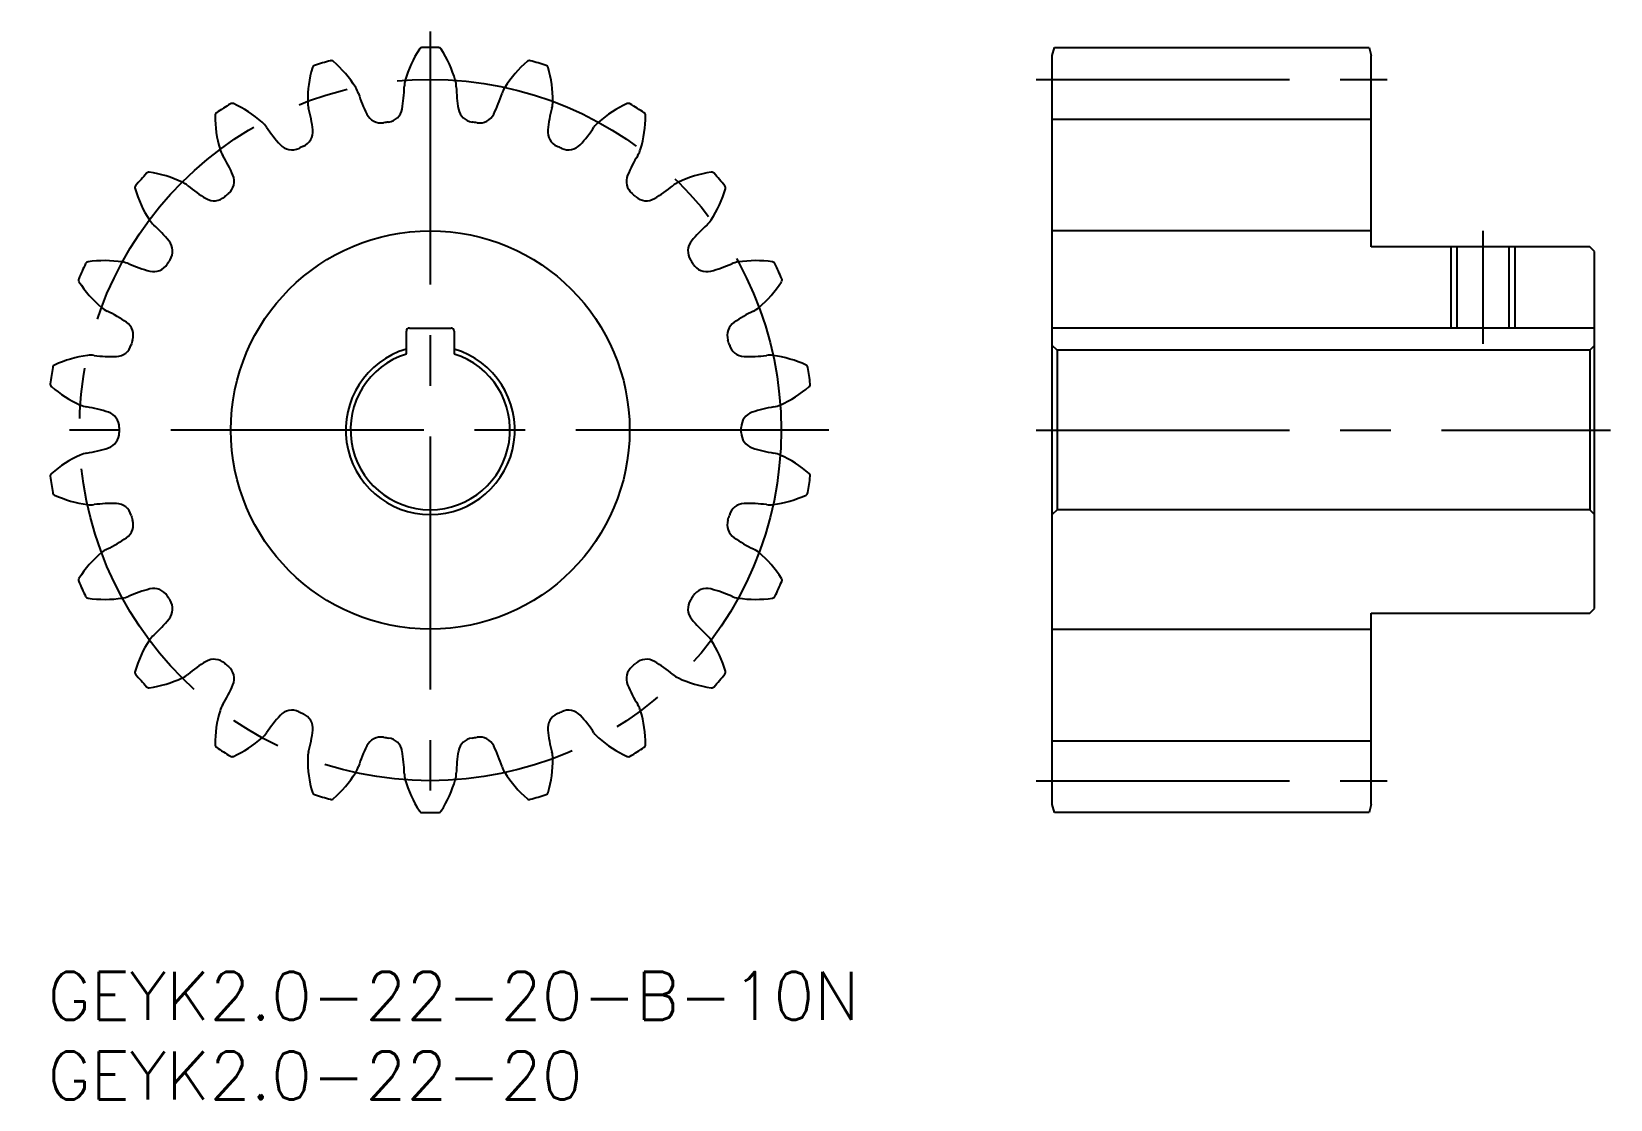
# Model space of a CAD drawing. Extents: x -1 to 98, y -8 to 59.
import ezdxf

# ---------------------------------------------------------------- set-up
doc = ezdxf.new("R2010")
doc.units = 0
doc.header["$LTSCALE"] = 0.5
doc.linetypes.add('CENTER', pattern=[50.8, 31.75, -6.35, 6.35, -6.35])
for name, color, linetype in [('MSM_CENTER', 1, 'CENTER'), ('MSM_CONTINUOUS', 7, 'CONTINUOUS'), ('MSM_NARROW', 5, 'CONTINUOUS'), ('MSM_PART_NUMBER', 7, 'CONTINUOUS')]:
    doc.layers.add(name, color=color, linetype=linetype)
doc.styles.get("Standard").update_dxf_attribs({"font": 'txt.shx', "height": 1, "bigfont": 'bigfont.shx'})

# ---------------------------------------------------------------- blocks, each defined once
blk = doc.blocks.new('*U3')
at = {"layer": 'MSM_PART_NUMBER'}
blk.add_text('GEYK2.0-22-20', height=3, dxfattribs=at).set_placement((0, -8))
blk = doc.blocks.new('*U4')
at = {"layer": 'MSM_PART_NUMBER'}
blk.add_text('GEYK2.0-22-20-B-10N', height=3, dxfattribs=at).set_placement((0, -3))

msp = doc.modelspace()

# ---------------------------------------------------------------- linework, layer by layer
at = {"layer": 'MSM_CENTER'}
for p, q in [((24, 59), (24, 9)), ((62, 56), (84, 56)), ((90, 46.5), (90, 39.4)), ((49, 34), (-1, 34)), ((62, 34), (98, 34)), ((62, 12), (84, 12))]:
    msp.add_line(p, q, dxfattribs=at)
msp.add_circle((24, 34), 22, dxfattribs=at)
at = {"layer": 'MSM_CONTINUOUS'}
for p, q in [((63, 57.5), (63.134, 58)), ((63, 10.5), (63, 57.5)), ((63.134, 58), (82.866, 58)), ((82.866, 58), (83, 57.5)), ((83, 45.5), (83, 57.5)), ((63, 53.5), (83, 53.5)), ((83, 46.5), (63, 46.5)), ((96.7, 45.5), (83, 45.5)), ((88.379, 45.5), (88.379, 40.4)), ((91.621, 45.5), (91.621, 40.4)), ((97, 45.2), (96.7, 45.5)), ((97, 22.8), (97, 45.2)), ((22.5, 38.77), (22.5, 40.2)), ((22.7, 40.4), (25.3, 40.4)), ((25.5, 40.2), (25.5, 38.77)), ((97, 40.4), (63, 40.4)), ((63.3, 39), (63, 39.3)), ((96.7, 39), (63.3, 39)), ((63.3, 39), (63.3, 29)), ((97, 39.3), (96.7, 39)), ((96.7, 39), (96.7, 29)), ((63.3, 29), (63, 28.7)), ((96.7, 29), (63.3, 29)), ((97, 28.7), (96.7, 29)), ((96.7, 22.5), (97, 22.8)), ((83, 10.5), (83, 22.5)), ((83, 22.5), (96.7, 22.5)), ((63, 21.5), (83, 21.5)), ((63, 14.5), (83, 14.5)), ((63.134, 10), (63, 10.5)), ((82.866, 10), (63.134, 10)), ((83, 10.5), (82.866, 10))]:
    msp.add_line(p, q, dxfattribs=at)
msp.add_circle((24, 34), 12.5, dxfattribs=at)
for centre, radius, start, end in [((29.483, 53.934), 7.333, 147.234, 164.09091), ((23.485, 57.794), 0.2, 91.24073, 147.234), ((24, 34), 24, 88.75927, 91.24073), ((24.515, 57.794), 0.2, 32.766, 88.75927), ((18.517, 53.934), 7.333, 15.90909, 32.766), ((23.645, 54.671), 7.333, 163.59763, 180.45455), ((16.802, 56.685), 0.2, 107.60437, 163.59763), ((24, 34), 24, 105.12291, 107.60437), ((17.791, 56.976), 0.2, 49.12964, 105.12291), ((13.123, 51.582), 7.333, 32.27273, 49.12964), ((34.877, 51.582), 7.333, 130.87036, 147.72727), ((30.209, 56.976), 0.2, 74.87709, 130.87036), ((24, 34), 24, 72.39563, 74.87709), ((31.198, 56.685), 0.2, 16.40237, 72.39563), ((24.355, 54.671), 7.333, 359.54545, 16.40237), ((17.944, 54.626), 1.632, 17.40193, 32.27273), ((13.57, 55.686), 8.8, 349.87538, 358.96171), ((24, 55.497), 1.632, 164.09091, 178.96171), ((24, 55.497), 1.632, 1.03829, 15.90909), ((34.43, 55.686), 8.8, 181.03829, 190.12462), ((30.056, 54.626), 1.632, 147.72727, 162.59807), ((24, 34), 24, 121.48654, 123.968), ((11.569, 54.296), 0.2, 65.49324, 121.48654), ((8.61, 47.805), 7.333, 48.63636, 65.49328), ((17.944, 54.626), 1.632, 180.45454, 195.32534), ((27.898, 57.746), 8.8, 197.40193, 206.48825), ((20.102, 57.746), 8.8, 333.51175, 342.59807), ((30.056, 54.626), 1.632, 344.67466, 359.54546), ((39.39, 47.805), 7.333, 114.50672, 131.36364), ((36.431, 54.296), 0.2, 58.51346, 114.50672), ((24, 34), 24, 56.032, 58.51346), ((10.702, 53.739), 0.2, 123.968, 179.96127), ((17.836, 53.734), 7.333, 179.96127, 196.81818), ((7.883, 51.869), 8.8, 6.23902, 15.32534), ((20.917, 54.267), 1, 206.48825, 278.64952), ((21.248, 54.314), 1, 277.71412, 349.87538), ((26.752, 54.314), 1, 190.12462, 262.28589), ((27.083, 54.267), 1, 261.35046, 333.51176), ((40.117, 51.869), 8.8, 164.67466, 173.76098), ((30.164, 53.734), 7.333, 343.18182, 0.03873), ((37.298, 53.739), 0.2, 0.03873, 56.032), ((12.378, 52.084), 1.632, 33.76557, 48.63636), ((21.05, 57.882), 8.8, 213.76557, 222.85189), ((15.636, 52.716), 1, 294.07776, 6.23902), ((24, 34), 19.5, 97.71411, 98.64952), ((24, 34), 19.5, 81.35048, 82.28589), ((32.364, 52.716), 1, 173.76098, 245.92225), ((26.95, 57.882), 8.8, 317.14811, 326.23443), ((35.622, 52.084), 1.632, 131.36364, 146.23443), ((12.378, 52.084), 1.632, 196.81818, 211.68898), ((15.332, 52.577), 1, 222.85189, 295.01316), ((24, 34), 19.5, 114.07775, 115.01316), ((24, 34), 19.5, 64.98684, 65.92225), ((32.668, 52.577), 1, 244.98683, 317.14812), ((35.622, 52.084), 1.632, 328.31102, 343.18182), ((3.501, 46.604), 8.8, 22.60265, 31.68898), ((44.499, 46.604), 8.8, 148.31102, 157.39735), ((24, 34), 24, 137.85018, 140.33164), ((6.355, 49.972), 0.2, 81.85691, 137.85018), ((5.344, 42.91), 7.333, 65, 81.85691), ((7.754, 48.077), 1.632, 50.1292, 65), ((10.702, 49.602), 1, 310.44139, 22.60265), ((37.298, 49.602), 1, 157.39735, 229.55861), ((40.246, 48.077), 1.632, 115, 129.8708), ((42.656, 42.91), 7.333, 98.14309, 115), ((41.645, 49.972), 0.2, 42.14982, 98.14309), ((24, 34), 24, 39.66836, 42.14982), ((5.68, 49.193), 0.2, 140.33164, 196.32491), ((12.526, 51.198), 7.333, 196.32491, 213.18182), ((14.441, 56.084), 8.8, 230.1292, 239.21553), ((10.449, 49.383), 1, 239.21553, 311.3768), ((24, 34), 19.5, 130.44139, 131.3768), ((24, 34), 19.5, 48.6232, 49.55861), ((37.551, 49.383), 1, 228.62319, 300.78448), ((33.559, 56.084), 8.8, 300.78447, 309.8708), ((35.474, 51.198), 7.333, 326.81818, 343.67509), ((42.32, 49.193), 0.2, 343.67509, 39.66836), ((7.754, 48.077), 1.632, 213.18182, 228.05262), ((0.781, 40.318), 8.8, 38.96629, 48.05262), ((47.219, 40.318), 8.8, 131.94738, 141.03371), ((40.246, 48.077), 1.632, 311.94738, 326.81818), ((6.845, 45.224), 1, 326.80501, 38.96629), ((41.155, 45.224), 1, 141.03371, 213.19498), ((2.57, 44.353), 0.2, 98.22051, 154.21381), ((3.59, 37.293), 7.333, 81.36364, 98.22055), ((24, 34), 19.5, 146.80502, 147.74043), ((24, 34), 19.5, 32.25957, 33.19498), ((44.41, 37.293), 7.333, 81.77945, 98.63636), ((45.43, 44.353), 0.2, 25.78619, 81.77945), ((24, 34), 24, 154.21381, 156.69528), ((4.446, 42.93), 1.632, 66.49284, 81.36364), ((8.607, 52.496), 8.8, 246.49284, 255.57916), ((6.664, 44.942), 1, 255.57916, 327.74043), ((41.336, 44.942), 1, 212.25956, 284.42085), ((39.393, 52.496), 8.8, 284.42084, 293.50716), ((43.554, 42.93), 1.632, 98.63636, 113.50716), ((24, 34), 24, 23.30472, 25.78619), ((2.142, 43.416), 0.2, 156.69528, 212.68854), ((8.145, 47.268), 7.333, 212.68854, 229.54545), ((39.855, 47.268), 7.333, 310.45455, 327.31146), ((45.858, 43.416), 0.2, 327.31146, 23.30472), ((4.446, 42.93), 1.632, 229.54545, 244.41625), ((43.554, 42.93), 1.632, 295.58375, 310.45455), ((-0.059, 33.521), 8.8, 55.32993, 64.41625), ((4.378, 39.936), 1, 343.16865, 55.32994), ((43.622, 39.936), 1, 124.67007, 196.83134), ((48.059, 33.521), 8.8, 115.58375, 124.67007), ((24, 34), 19.5, 163.16866, 164.10407), ((22.7, 40.2), 0.2, 90, 180), ((25.3, 40.2), 0.2, 0, 90), ((24, 34), 19.5, 15.89593, 16.83134), ((3.489, 31.41), 7.333, 97.72727, 114.58419), ((2.722, 37.059), 1.632, 82.85648, 97.72727), ((4.019, 47.41), 8.8, 262.85647, 271.9428), ((4.284, 39.615), 1, 271.9428, 344.10407), ((24, 34), 5.3, 106.44046, 73.55954), ((24, 34), 5, 107.4576, 72.5424), ((43.716, 39.615), 1, 195.89592, 268.05721), ((43.981, 47.41), 8.8, 268.0572, 277.14353), ((45.278, 37.059), 1.632, 82.27273, 97.14352), ((44.511, 31.41), 7.333, 65.41581, 82.27273), ((24, 34), 24, 170.57745, 173.05891), ((0.521, 37.896), 0.2, 114.58419, 170.57745), ((47.479, 37.896), 0.2, 9.42255, 65.41581), ((24, 34), 24, 6.94109, 9.42255), ((0.374, 36.876), 0.2, 173.05891, 229.05218), ((5.049, 42.264), 7.333, 229.05218, 245.90909), ((42.951, 42.264), 7.333, 294.09091, 310.94782), ((47.626, 36.876), 0.2, 310.94782, 6.94109), ((2.722, 37.059), 1.632, 245.90909, 260.77989), ((1.051, 26.762), 8.8, 71.69357, 80.77989), ((3.501, 34.167), 1, 359.53229, 71.69358), ((44.499, 34.167), 1, 108.30644, 180.4677), ((46.949, 26.762), 8.8, 99.22011, 108.30644), ((45.278, 37.059), 1.632, 279.22011, 294.09091), ((3.501, 33.833), 1, 288.30644, 0.4677), ((24, 34), 19.5, 179.5323, 180.4677), ((24, 34), 19.5, 359.5323, 0.4677), ((44.499, 33.833), 1, 179.53228, 251.69358), ((1.051, 41.238), 8.8, 279.22011, 288.30644), ((46.949, 41.238), 8.8, 251.69357, 260.77989), ((5.049, 25.736), 7.333, 114.09091, 130.94782), ((2.722, 30.941), 1.632, 99.22011, 114.09091), ((45.278, 30.941), 1.632, 65.90909, 80.77989), ((42.951, 25.736), 7.333, 49.05218, 65.90909), ((0.374, 31.124), 0.2, 130.94782, 186.94109), ((24, 34), 24, 186.94109, 189.42255), ((24, 34), 24, 350.57745, 353.05891), ((47.626, 31.124), 0.2, 353.05891, 49.05218), ((0.521, 30.104), 0.2, 189.42255, 245.41581), ((3.489, 36.59), 7.333, 245.41581, 262.27273), ((44.511, 36.59), 7.333, 277.72727, 294.58419), ((47.479, 30.104), 0.2, 294.58419, 350.57745), ((2.722, 30.941), 1.632, 262.27273, 277.14352), ((4.019, 20.59), 8.8, 88.0572, 97.14353), ((4.284, 28.385), 1, 15.89592, 88.05721), ((43.716, 28.385), 1, 91.9428, 164.10407), ((43.981, 20.59), 8.8, 82.85647, 91.9428), ((45.278, 30.941), 1.632, 262.85648, 277.72727), ((4.378, 28.064), 1, 304.67007, 16.83134), ((24, 34), 19.5, 195.89593, 196.83134), ((43.622, 28.064), 1, 163.16865, 235.32994), ((24, 34), 19.5, 343.16866, 344.10407), ((-0.059, 34.479), 8.8, 295.58375, 304.67007), ((48.059, 34.479), 8.8, 235.32993, 244.41625), ((8.145, 20.732), 7.333, 130.45455, 147.31146), ((4.446, 25.07), 1.632, 115.58375, 130.45455), ((43.554, 25.07), 1.632, 49.54545, 64.41625), ((39.855, 20.732), 7.333, 32.68854, 49.54545), ((2.142, 24.584), 0.2, 147.31146, 203.30472), ((24, 34), 24, 203.30472, 205.78619), ((8.607, 15.504), 8.8, 104.42084, 113.50716), ((6.664, 23.058), 1, 32.25956, 104.42085), ((41.336, 23.058), 1, 75.57916, 147.74043), ((39.393, 15.504), 8.8, 66.49284, 75.57916), ((24, 34), 24, 334.21381, 336.69528), ((45.858, 24.584), 0.2, 336.69528, 32.68854), ((2.57, 23.647), 0.2, 205.78619, 261.77945), ((3.59, 30.707), 7.333, 261.77945, 278.63636), ((4.446, 25.07), 1.632, 278.63636, 293.50716), ((24, 34), 19.5, 212.25957, 213.19498), ((6.845, 22.776), 1, 321.03371, 33.19498), ((41.155, 22.776), 1, 146.80501, 218.9663), ((24, 34), 19.5, 326.80502, 327.74043), ((43.554, 25.07), 1.632, 246.49284, 261.36364), ((44.41, 30.707), 7.333, 261.36364, 278.22055), ((45.43, 23.647), 0.2, 278.22055, 334.21381), ((0.781, 27.682), 8.8, 311.94738, 321.03371), ((47.219, 27.682), 8.8, 218.96629, 228.05262), ((12.526, 16.802), 7.333, 146.81818, 163.6751), ((7.754, 19.923), 1.632, 131.94738, 146.81818), ((40.246, 19.923), 1.632, 33.18182, 48.05262), ((35.474, 16.802), 7.333, 16.32491, 33.18182), ((5.68, 18.807), 0.2, 163.67513, 219.66836), ((14.441, 11.916), 8.8, 120.78447, 129.8708), ((10.449, 18.617), 1, 48.62319, 120.78448), ((24, 34), 19.5, 228.6232, 229.55861), ((10.702, 18.398), 1, 337.39735, 49.55861), ((37.298, 18.398), 1, 130.44138, 202.60266), ((24, 34), 19.5, 310.44139, 311.3768), ((37.551, 18.617), 1, 59.21553, 131.3768), ((33.559, 11.916), 8.8, 50.1292, 59.21553), ((42.32, 18.807), 0.2, 320.33164, 16.32491), ((24, 34), 24, 219.66836, 222.14982), ((6.355, 18.028), 0.2, 222.14982, 278.14309), ((5.344, 25.09), 7.333, 278.14309, 295), ((7.754, 19.923), 1.632, 295, 309.8708), ((3.501, 21.396), 8.8, 328.31102, 337.39735), ((44.499, 21.396), 8.8, 202.60266, 211.68898), ((40.246, 19.923), 1.632, 230.1292, 245), ((42.656, 25.09), 7.333, 245, 261.85691), ((41.645, 18.028), 0.2, 261.85691, 317.85018), ((24, 34), 24, 317.85018, 320.33164), ((17.836, 14.266), 7.333, 163.18182, 180.03873), ((12.378, 15.916), 1.632, 148.31102, 163.18182), ((21.05, 10.118), 8.8, 137.14811, 146.23443), ((15.332, 15.423), 1, 64.98683, 137.14812), ((24, 34), 19.5, 244.98684, 245.92225), ((15.636, 15.284), 1, 353.76098, 65.92225), ((32.364, 15.284), 1, 114.07774, 186.23903), ((24, 34), 19.5, 294.07775, 295.01316), ((32.668, 15.423), 1, 42.85189, 115.01316), ((26.95, 10.118), 8.8, 33.76557, 42.85189), ((35.622, 15.916), 1.632, 16.81818, 31.68898), ((30.164, 14.266), 7.333, 359.96127, 16.81818), ((12.378, 15.916), 1.632, 311.36364, 326.23443), ((7.883, 16.131), 8.8, 344.67466, 353.76098), ((40.117, 16.131), 8.8, 186.23902, 195.32534), ((35.622, 15.916), 1.632, 213.76557, 228.63636), ((10.702, 14.261), 0.2, 180.03876, 236.032), ((24, 34), 24, 236.032, 238.51346), ((8.61, 20.195), 7.333, 294.50672, 311.36364), ((27.898, 10.254), 8.8, 153.51175, 162.59807), ((20.917, 13.733), 1, 81.35047, 153.51176), ((24, 34), 19.5, 261.35048, 262.28589), ((21.248, 13.686), 1, 10.12462, 82.28589), ((13.57, 12.314), 8.8, 1.03829, 10.12462), ((34.43, 12.314), 8.8, 169.87538, 178.96171), ((26.752, 13.686), 1, 97.7141, 169.87539), ((24, 34), 19.5, 277.71411, 278.64952), ((27.083, 13.733), 1, 26.48825, 98.64952), ((20.102, 10.254), 8.8, 17.40193, 26.48825), ((39.39, 20.195), 7.333, 228.63636, 245.49328), ((24, 34), 24, 301.48654, 303.968), ((37.298, 14.261), 0.2, 303.968, 359.96127), ((11.569, 13.704), 0.2, 238.51346, 294.50672), ((17.944, 13.374), 1.632, 164.67466, 179.54546), ((23.645, 13.329), 7.333, 179.54545, 196.40237), ((17.944, 13.374), 1.632, 327.72727, 342.59807), ((30.056, 13.374), 1.632, 197.40193, 212.27273), ((24.355, 13.329), 7.333, 343.59763, 0.45455), ((30.056, 13.374), 1.632, 0.45454, 15.32534), ((36.431, 13.704), 0.2, 245.49328, 301.48654), ((13.123, 16.418), 7.333, 310.87036, 327.72727), ((24, 12.503), 1.632, 181.03829, 195.90909), ((29.483, 14.066), 7.333, 195.90909, 212.766), ((18.517, 14.066), 7.333, 327.234, 344.09091), ((24, 12.503), 1.632, 344.09091, 358.96171), ((34.877, 16.418), 7.333, 212.27273, 229.12964), ((16.802, 11.315), 0.2, 196.40237, 252.39563), ((24, 34), 24, 252.39563, 254.87709), ((24, 34), 24, 285.12291, 287.60437), ((31.198, 11.315), 0.2, 287.60437, 343.59763), ((17.791, 11.024), 0.2, 254.87709, 310.87036), ((23.485, 10.206), 0.2, 212.766, 268.75927), ((24, 34), 24, 268.75927, 271.24073), ((24.515, 10.206), 0.2, 271.24073, 327.234), ((30.209, 11.024), 0.2, 229.12964, 285.12291)]:
    msp.add_arc(centre, radius, start, end, dxfattribs=at)
at = {"layer": 'MSM_NARROW'}
for p, q in [((88, 45.5), (88, 40.4)), ((92, 45.5), (92, 40.4))]:
    msp.add_line(p, q, dxfattribs=at)

# ---------------------------------------------------------------- block references
at = {"layer": 'MSM_CONTINUOUS'}
for name in ['*U4', '*U3']:
    msp.add_blockref(name, (0, 0), dxfattribs=at)

doc.saveas('drawing.dxf')
